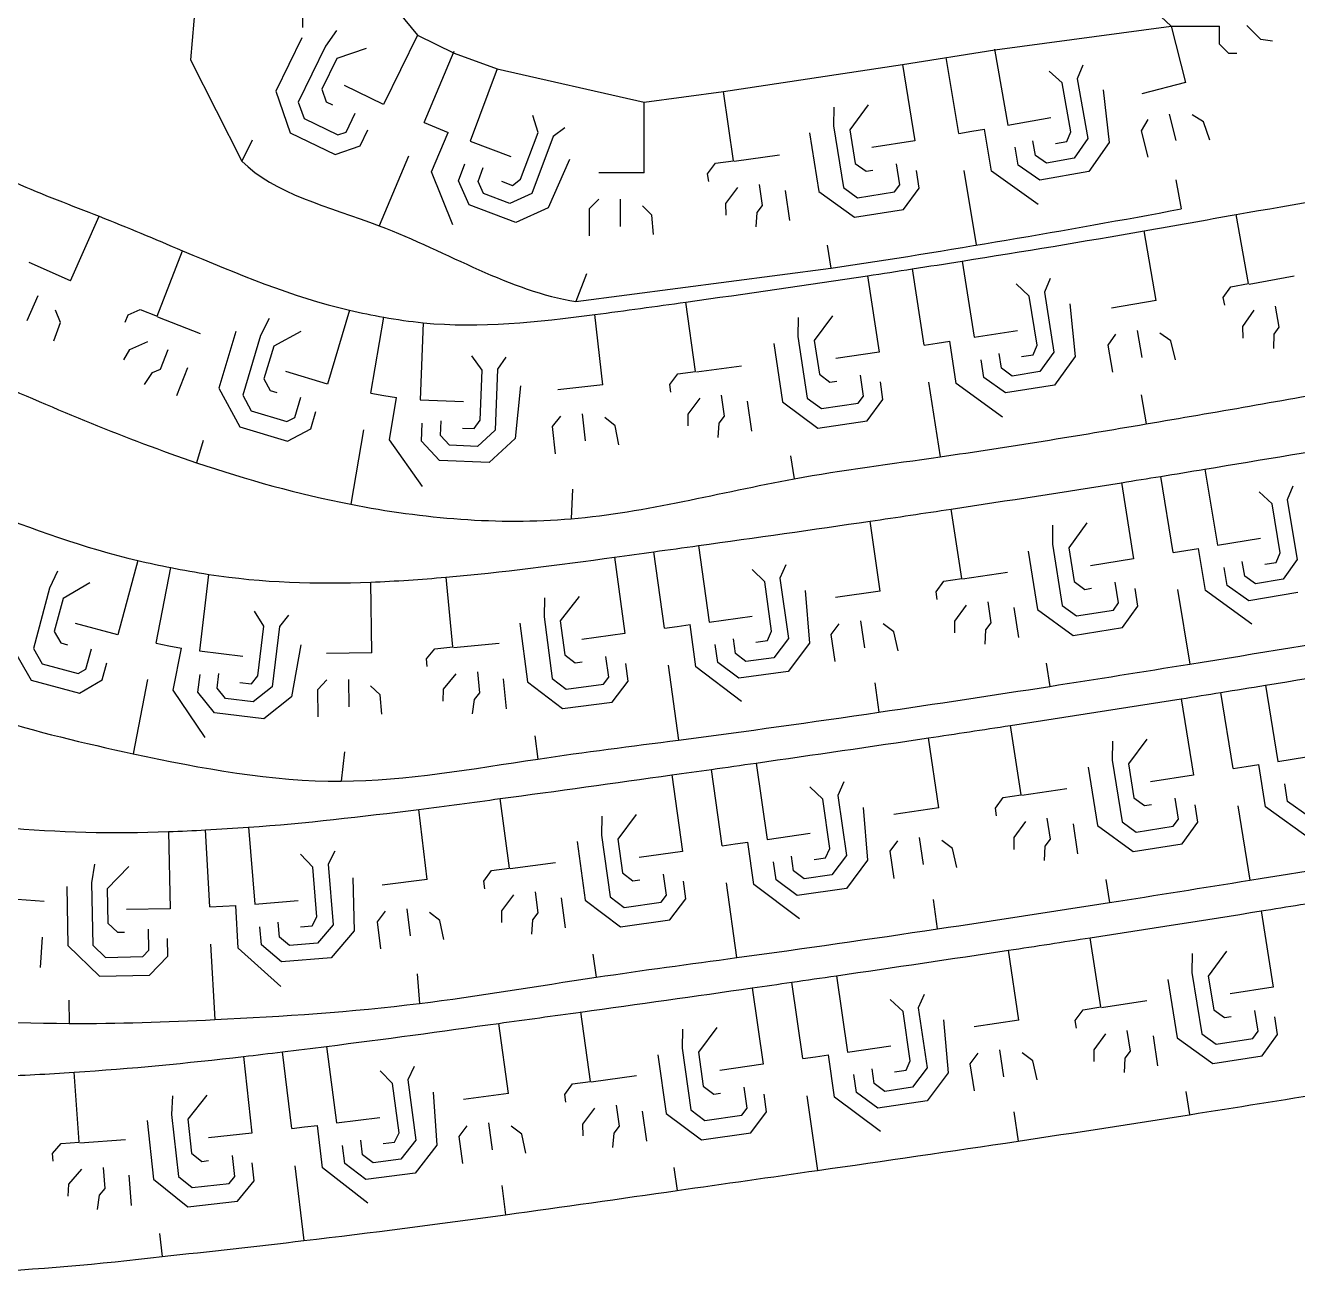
# Model space of a CAD drawing. Header units: millimetres. Extents: x -16 to 156, y 12 to 93.
# Drawn here: x 50.49 to 91.32, y 11.56 to 51.61 of the extents above; entities that cross this region are included whole.
import ezdxf

# ---------------------------------------------------------------- set-up
doc = ezdxf.new("R2010")
doc.units = ezdxf.units.MM
doc.header["$MEASUREMENT"] = 0
doc.layers.add('1 - lines', color=1, linetype='Continuous', true_color=0xff0000)

msp = doc.modelspace()

# ---------------------------------------------------------------- linework, layer by layer
at = {"layer": '1 - lines'}
for p, q in [((59.379, 53.011), (59.379, 51.545)), ((87.265, 51.591), (87.726, 49.775)), ((87.265, 51.591), (88.82, 51.591)), ((88.819, 51.011), (88.82, 51.591)), ((90.142, 51.16), (89.692, 51.61)), ((59.36, 51.21), (58.529, 49.501)), ((60.476, 51.446), (60.123, 50.95)), ((63.071, 51.295), (61.987, 49.067)), ((90.52, 51.11), (90.142, 51.16)), ((60.123, 50.95), (59.248, 49.151)), ((61.421, 50.874), (60.485, 50.551)), ((63.289, 48.496), (64.254, 50.779)), ((81.594, 50.852), (82.026, 48.412)), ((89.119, 50.711), (88.819, 51.011)), ((89.369, 50.711), (89.119, 50.711)), ((60.485, 50.551), (60.004, 49.562)), ((78.645, 50.355), (79.035, 47.908)), ((80.451, 48.143), (80.039, 50.586)), ((84.427, 50.338), (84.25, 49.901)), ((65.633, 50.213), (64.759, 47.895)), ((83.767, 49.764), (83.344, 50.146)), ((84.25, 49.901), (84.59, 47.981)), ((58.529, 49.501), (58.991, 48.165)), ((60.004, 49.562), (60.143, 49.161)), ((61.987, 49.067), (60.73, 49.678)), ((73.215, 47.264), (72.899, 49.492)), ((84.046, 48.189), (83.767, 49.764)), ((85.076, 49.539), (85.274, 47.848)), ((87.726, 49.775), (86.317, 49.417)), ((59.248, 49.151), (59.433, 48.617)), ((60.143, 49.161), (60.342, 49.064)), ((70.349, 46.879), (70.349, 49.149)), ((77.535, 49.064), (76.953, 48.263)), ((59.433, 48.617), (60.512, 48.092)), ((60.779, 48.184), (61.076, 48.794)), ((66.946, 48.168), (66.777, 48.713)), ((76.432, 48.99), (76.428, 48.382)), ((82.026, 48.412), (83.404, 48.656)), ((86.309, 48.227), (86.526, 48.591)), ((87.421, 47.913), (87.205, 48.764)), ((88.299, 48.519), (87.934, 48.736)), ((60.512, 48.092), (60.779, 48.184)), ((61.231, 47.742), (61.482, 48.256)), ((63.289, 48.496), (63.673, 48.334)), ((63.673, 48.334), (64.055, 48.173)), ((67.807, 48.325), (67.431, 48.039)), ((76.428, 48.382), (76.742, 46.407)), ((76.953, 48.263), (77.126, 47.176)), ((80.451, 48.143), (80.862, 48.212)), ((80.862, 48.212), (81.27, 48.281)), ((81.499, 46.928), (81.27, 48.281)), ((83.919, 47.884), (84.046, 48.189)), ((86.525, 47.376), (86.309, 48.227)), ((88.5, 47.929), (88.299, 48.519)), ((57.763, 47.928), (57.435, 47.253)), ((58.991, 48.165), (60.429, 47.465)), ((63.52, 46.909), (64.055, 48.173)), ((64.759, 47.895), (66.069, 47.401)), ((66.381, 46.671), (66.946, 48.168)), ((67.431, 48.039), (66.743, 46.214)), ((75.654, 48.157), (75.952, 46.281)), ((79.035, 47.908), (77.654, 47.688)), ((82.911, 47.429), (82.828, 47.9)), ((83.553, 47.819), (83.919, 47.884)), ((84.59, 47.981), (84.145, 47.343)), ((85.274, 47.848), (84.626, 46.921)), ((60.429, 47.465), (61.231, 47.742)), ((62.783, 47.411), (61.838, 45.177)), ((73.237, 47.247), (74.688, 47.453)), ((82.355, 47.128), (82.254, 47.697)), ((83.259, 47.186), (82.911, 47.429)), ((64.386, 46.622), (64.59, 47.163)), ((65.018, 46.598), (65.186, 47.045)), ((67.957, 47.306), (67.263, 45.751)), ((72.385, 46.844), (72.64, 47.183)), ((72.64, 47.183), (73.215, 47.264)), ((77.126, 47.176), (77.47, 46.927)), ((77.47, 46.927), (77.689, 46.962)), ((78.551, 46.492), (78.445, 47.162)), ((83.05, 46.642), (82.355, 47.128)), ((84.145, 47.343), (83.259, 47.186)), ((64.212, 45.205), (63.52, 46.909)), ((64.735, 45.849), (64.386, 46.622)), ((65.193, 46.211), (65.018, 46.598)), ((65.769, 46.605), (66.117, 46.474)), ((66.117, 46.474), (66.381, 46.671)), ((70.349, 46.879), (68.895, 46.88)), ((72.42, 46.596), (72.385, 46.844)), ((79.175, 46.389), (79.086, 46.954)), ((80.607, 46.955), (81.01, 44.564)), ((82.997, 45.863), (81.499, 46.928)), ((84.626, 46.921), (83.05, 46.642)), ((87.415, 46.653), (87.581, 45.717)), ((66.035, 45.894), (65.193, 46.211)), ((66.743, 46.214), (66.035, 45.894)), ((72.974, 45.895), (73.357, 46.404)), ((74.145, 45.831), (74.05, 46.502)), ((75.021, 45.349), (74.885, 46.311)), ((75.952, 46.281), (77.097, 45.45)), ((76.742, 46.407), (77.2, 46.074)), ((77.2, 46.074), (78.385, 46.263)), ((78.385, 46.263), (78.551, 46.492)), ((78.677, 45.702), (79.175, 46.389)), ((66.232, 45.285), (64.735, 45.849)), ((67.263, 45.751), (66.232, 45.285)), ((68.594, 45.728), (68.894, 46.028)), ((69.594, 45.15), (69.594, 46.028)), ((70.594, 45.521), (70.294, 45.821)), ((72.978, 45.514), (72.974, 45.895)), ((73.975, 45.604), (74.145, 45.831)), ((51.936, 43.407), (52.856, 45.482)), ((68.594, 44.85), (68.594, 45.728)), ((70.644, 44.899), (70.594, 45.521)), ((73.939, 45.145), (73.975, 45.604)), ((77.097, 45.45), (78.677, 45.702)), ((89.748, 43.322), (89.346, 45.536)), ((86.779, 42.776), (86.395, 45.013)), ((76.227, 44.553), (76.345, 43.812)), ((54.715, 42.279), (55.531, 44.376)), ((51.936, 43.407), (50.607, 43.997)), ((68.159, 42.741), (76.345, 43.812)), ((79.336, 41.343), (78.956, 43.792)), ((80.552, 44.042), (80.945, 41.595)), ((68.494, 43.63), (68.159, 42.741)), ((77.519, 43.571), (77.887, 41.12)), ((82.707, 42.92), (82.29, 43.309)), ((83.376, 43.483), (83.193, 43.049)), ((89.178, 43.218), (89.748, 43.322)), ((89.772, 43.306), (91.213, 43.568)), ((50.545, 42.132), (50.901, 42.934)), ((82.961, 41.34), (82.707, 42.92)), ((83.193, 43.049), (83.503, 41.123)), ((88.936, 42.87), (89.178, 43.218)), ((53.786, 42.319), (54.175, 42.489)), ((54.175, 42.489), (54.715, 42.279)), ((72.001, 40.498), (71.688, 42.726)), ((84.013, 42.674), (84.184, 40.98)), ((86.779, 42.776), (85.346, 42.53)), ((88.981, 42.624), (88.936, 42.87)), ((89.562, 41.945), (89.924, 42.468)), ((90.734, 41.926), (90.613, 42.593)), ((51.403, 41.478), (51.61, 42.066)), ((51.61, 42.066), (51.457, 42.462)), ((53.695, 42.086), (53.786, 42.319)), ((54.726, 42.253), (56.092, 41.722)), ((58.307, 42.195), (58.039, 41.649)), ((60.893, 42.464), (60.182, 40.09)), ((61.58, 39.797), (61.994, 42.24)), ((63.253, 42.062), (63.156, 39.586)), ((69.021, 40.072), (68.766, 42.327)), ((75.294, 42.226), (75.284, 41.618)), ((76.397, 42.29), (75.808, 41.494)), ((57.244, 41.783), (56.698, 39.963)), ((58.039, 41.649), (57.465, 39.733)), ((59.332, 41.784), (58.46, 41.314)), ((80.945, 41.595), (82.328, 41.818)), ((85.245, 41.344), (85.49, 41.691)), ((86.328, 40.944), (86.18, 41.809)), ((87.251, 41.48), (86.904, 41.724)), ((89.58, 41.564), (89.562, 41.945)), ((90.555, 41.233), (90.573, 41.693)), ((90.573, 41.693), (90.734, 41.926)), ((53.835, 41.203), (54.417, 41.459)), ((58.46, 41.314), (58.145, 40.26)), ((74.508, 41.401), (74.79, 39.522)), ((75.284, 41.618), (75.581, 39.64)), ((75.808, 41.494), (75.971, 40.407)), ((79.336, 41.343), (79.748, 41.407)), ((79.748, 41.407), (80.158, 41.471)), ((80.368, 40.115), (80.158, 41.471)), ((82.83, 41.037), (82.961, 41.34)), ((85.393, 40.479), (85.245, 41.344)), ((87.405, 40.875), (87.251, 41.48)), ((53.651, 40.869), (53.835, 41.203)), ((54.824, 40.573), (55.07, 41.205)), ((65.145, 40.536), (64.813, 41)), ((65.912, 40.956), (65.646, 40.567)), ((77.887, 41.12), (76.504, 40.913)), ((81.254, 40.306), (81.162, 40.877)), ((81.815, 40.599), (81.739, 41.071)), ((82.463, 40.978), (82.83, 41.037)), ((83.503, 41.123), (83.047, 40.493)), ((84.184, 40.98), (83.521, 40.063)), ((54.309, 40.077), (54.565, 40.46)), ((54.565, 40.46), (54.824, 40.573)), ((55.352, 39.724), (55.704, 40.63)), ((60.182, 40.09), (58.842, 40.492)), ((65.081, 38.938), (65.145, 40.536)), ((65.646, 40.567), (65.569, 38.618)), ((71.426, 40.418), (72.001, 40.498)), ((72.023, 40.481), (73.475, 40.684)), ((82.158, 40.35), (81.815, 40.599)), ((83.047, 40.493), (82.158, 40.35)), ((58.145, 40.26), (58.346, 39.887)), ((66.376, 40.037), (66.209, 38.343)), ((69.021, 40.072), (67.576, 39.909)), ((71.171, 40.079), (71.426, 40.418)), ((71.206, 39.831), (71.171, 40.079)), ((75.971, 40.407), (76.313, 40.154)), ((76.313, 40.154), (76.532, 40.187)), ((77.391, 39.709), (77.29, 40.38)), ((78.014, 39.6), (77.929, 40.166)), ((79.477, 40.154), (79.849, 37.757)), ((81.852, 39.03), (80.368, 40.115)), ((81.942, 39.809), (81.254, 40.306)), ((83.521, 40.063), (81.942, 39.809)), ((56.698, 39.963), (57.369, 38.718)), ((57.465, 39.733), (57.733, 39.235)), ((58.346, 39.887), (58.559, 39.823)), ((59.132, 39.025), (59.326, 39.674)), ((61.58, 39.797), (61.991, 39.727)), ((61.991, 39.727), (62.399, 39.658)), ((62.17, 38.305), (62.399, 39.658)), ((71.758, 39.129), (72.142, 39.637)), ((72.929, 39.063), (72.835, 39.734)), ((75.581, 39.64), (76.036, 39.304)), ((77.222, 39.482), (77.391, 39.709)), ((86.306, 39.751), (86.457, 38.813)), ((57.733, 39.235), (58.883, 38.891)), ((59.649, 38.661), (59.813, 39.209)), ((63.156, 39.586), (64.554, 39.531)), ((73.805, 38.58), (73.67, 39.542)), ((74.79, 39.522), (75.927, 38.681)), ((76.036, 39.304), (77.222, 39.482)), ((77.509, 38.918), (78.014, 39.6)), ((58.883, 38.891), (59.132, 39.025)), ((63.203, 38.261), (63.226, 38.839)), ((63.811, 38.437), (63.83, 38.915)), ((64.893, 38.667), (65.081, 38.938)), ((67.407, 38.731), (67.672, 39.062)), ((68.466, 38.269), (68.367, 39.141)), ((69.418, 38.751), (69.086, 39.015)), ((71.761, 38.748), (71.758, 39.129)), ((72.722, 38.378), (72.759, 38.837)), ((72.759, 38.837), (72.929, 39.063)), ((75.927, 38.681), (77.509, 38.918)), ((57.369, 38.718), (58.902, 38.259)), ((58.902, 38.259), (59.649, 38.661)), ((61.337, 38.624), (60.932, 36.233)), ((64.099, 38.126), (63.811, 38.437)), ((64.521, 38.682), (64.893, 38.667)), ((65.569, 38.618), (64.998, 38.09)), ((67.506, 37.858), (67.407, 38.731)), ((69.537, 38.138), (69.418, 38.751)), ((56.196, 38.286), (55.981, 37.568)), ((63.235, 36.807), (62.17, 38.305)), ((63.779, 37.638), (63.203, 38.261)), ((64.998, 38.09), (64.099, 38.126)), ((66.209, 38.343), (65.378, 37.575)), ((65.378, 37.575), (63.779, 37.638)), ((75.049, 37.791), (75.16, 37.049)), ((88.345, 37.361), (88.749, 34.916)), ((85.67, 36.927), (86.058, 34.48)), ((87.324, 34.684), (86.928, 37.13)), ((91.172, 36.815), (90.991, 36.379)), ((68.046, 36.719), (68.009, 35.77)), ((90.505, 36.248), (90.087, 36.635)), ((90.991, 36.379), (91.309, 34.456)), ((80.544, 33.854), (80.206, 36.079)), ((90.767, 34.67), (90.505, 36.248)), ((77.925, 33.445), (77.598, 35.69)), ((83.456, 35.563), (83.452, 34.955)), ((84.558, 35.637), (83.977, 34.836)), ((88.749, 34.916), (90.131, 35.144)), ((70.998, 32.254), (70.659, 34.708)), ((72.088, 34.906), (72.43, 32.452)), ((82.677, 34.731), (82.975, 32.854)), ((83.452, 34.955), (83.765, 32.98)), ((83.977, 34.836), (84.149, 33.75)), ((87.324, 34.684), (87.736, 34.75)), ((87.736, 34.75), (88.144, 34.817)), ((88.364, 33.462), (88.144, 34.817)), ((54.097, 34.427), (53.45, 32.035)), ((69.401, 34.535), (69.729, 32.079)), ((86.058, 34.48), (84.677, 34.261)), ((89.623, 33.923), (89.545, 34.395)), ((90.269, 34.306), (90.636, 34.367)), ((90.636, 34.367), (90.767, 34.67)), ((91.309, 34.456), (90.856, 33.823)), ((51.519, 34.088), (51.266, 33.535)), ((54.682, 31.77), (55.156, 34.202)), ((56.37, 33.983), (56.081, 31.522)), ((64.208, 31.653), (63.988, 33.892)), ((74.219, 33.739), (73.81, 34.137)), ((74.9, 34.289), (74.707, 33.858)), ((80.566, 33.837), (82.015, 34.058)), ((89.064, 33.628), (88.97, 34.198)), ((89.968, 33.676), (89.623, 33.923)), ((51.266, 33.535), (50.743, 31.605)), ((52.555, 33.705), (51.696, 33.212)), ((61.606, 31.466), (61.572, 33.734)), ((74.44, 32.155), (74.219, 33.739)), ((74.707, 33.858), (74.977, 31.927)), ((79.719, 33.425), (79.97, 33.767)), ((79.97, 33.767), (80.544, 33.854)), ((84.149, 33.75), (84.492, 33.5)), ((84.492, 33.5), (84.712, 33.535)), ((85.574, 33.064), (85.468, 33.734)), ((86.198, 32.961), (86.108, 33.526)), ((87.472, 33.495), (87.86, 31.101)), ((89.754, 33.134), (89.064, 33.628)), ((90.856, 33.823), (89.968, 33.676)), ((51.696, 33.212), (51.409, 32.15)), ((67.154, 33.226), (67.135, 32.618)), ((68.258, 33.273), (67.657, 32.486)), ((75.519, 33.466), (75.655, 31.769)), ((77.925, 33.445), (76.486, 33.235)), ((79.756, 33.178), (79.719, 33.425)), ((81.488, 32.43), (81.386, 33.1)), ((89.855, 32.387), (88.364, 33.462)), ((91.332, 33.395), (89.754, 33.134)), ((58.138, 32.315), (57.843, 32.803)), ((58.935, 32.674), (58.64, 32.306)), ((80.317, 32.483), (80.694, 32.995)), ((82.369, 31.957), (82.223, 32.918)), ((82.975, 32.854), (84.119, 32.024)), ((83.765, 32.98), (84.223, 32.647)), ((84.223, 32.647), (85.408, 32.835)), ((85.408, 32.835), (85.574, 33.064)), ((85.699, 32.274), (86.198, 32.961)), ((53.45, 32.035), (52.1, 32.4)), ((57.951, 30.726), (58.138, 32.315)), ((58.64, 32.306), (58.413, 30.37)), ((66.355, 32.413), (66.606, 30.53)), ((67.135, 32.618), (67.399, 30.636)), ((67.657, 32.486), (67.802, 31.396)), ((70.998, 32.254), (71.412, 32.311)), ((71.412, 32.311), (71.822, 32.367)), ((72.01, 31.008), (71.822, 32.367)), ((72.43, 32.452), (73.816, 32.645)), ((76.354, 32.052), (76.608, 32.392)), ((77.427, 31.624), (77.301, 32.493)), ((78.363, 32.136), (78.023, 32.39)), ((80.324, 32.101), (80.317, 32.483)), ((81.32, 32.202), (81.488, 32.43)), ((84.119, 32.024), (85.699, 32.274)), ((51.409, 32.15), (51.62, 31.782)), ((69.729, 32.079), (68.343, 31.894)), ((73.278, 31.437), (73.212, 31.911)), ((73.934, 31.803), (74.302, 31.855)), ((74.302, 31.855), (74.44, 32.155)), ((74.977, 31.927), (74.508, 31.306)), ((76.481, 31.183), (76.354, 32.052)), ((78.502, 31.528), (78.363, 32.136)), ((81.289, 31.742), (81.32, 32.202)), ((49.971, 31.814), (50.675, 30.587)), ((50.743, 31.605), (51.025, 31.114)), ((51.62, 31.782), (51.834, 31.724)), ((52.429, 30.942), (52.606, 31.596)), ((54.682, 31.77), (55.091, 31.69)), ((55.091, 31.69), (55.497, 31.611)), ((55.235, 30.264), (55.497, 31.611)), ((56.081, 31.522), (57.472, 31.358)), ((59.327, 31.722), (59.029, 30.046)), ((61.606, 31.466), (60.152, 31.444)), ((63.362, 31.268), (63.631, 31.596)), ((63.631, 31.596), (64.208, 31.653)), ((64.23, 31.635), (65.689, 31.778)), ((72.711, 31.156), (72.631, 31.729)), ((75.655, 31.769), (74.973, 30.866)), ((51.025, 31.114), (52.183, 30.801)), ((52.956, 30.592), (53.105, 31.144)), ((63.387, 31.019), (63.362, 31.268)), ((67.802, 31.396), (68.139, 31.138)), ((68.139, 31.138), (68.359, 31.168)), ((69.21, 30.676), (69.12, 31.348)), ((69.831, 30.557), (69.755, 31.124)), ((71.119, 31.062), (71.451, 28.66)), ((73.388, 30.645), (72.711, 31.156)), ((73.616, 31.182), (73.278, 31.437)), ((74.508, 31.306), (73.616, 31.182)), ((83.249, 31.126), (83.367, 30.385)), ((52.183, 30.801), (52.429, 30.942)), ((56.026, 30.197), (56.094, 30.771)), ((56.645, 30.326), (56.701, 30.8)), ((57.742, 30.471), (57.951, 30.726)), ((63.91, 30.295), (64.314, 30.787)), ((65.077, 30.181), (65.01, 30.855)), ((65.932, 29.662), (65.837, 30.629)), ((67.399, 30.636), (67.849, 30.292)), ((69.038, 30.451), (69.21, 30.676)), ((73.475, 29.899), (72.01, 31.008)), ((74.973, 30.866), (73.388, 30.645)), ((50.675, 30.587), (52.22, 30.169)), ((52.22, 30.169), (52.956, 30.592)), ((54.41, 30.603), (53.946, 28.223)), ((56.262, 28.739), (55.235, 30.264)), ((56.908, 29.993), (56.645, 30.326)), ((57.372, 30.514), (57.742, 30.471)), ((58.413, 30.37), (57.802, 29.888)), ((59.869, 30.288), (60.164, 30.592)), ((59.882, 29.41), (59.869, 30.288)), ((60.877, 29.725), (60.864, 30.602)), ((61.872, 30.111), (61.567, 30.407)), ((63.897, 29.914), (63.91, 30.295)), ((66.606, 30.53), (67.73, 29.671)), ((67.849, 30.292), (69.038, 30.451)), ((69.316, 29.883), (69.831, 30.557)), ((77.751, 30.496), (77.882, 29.555)), ((90.289, 30.421), (90.69, 27.976)), ((56.552, 29.531), (56.026, 30.197)), ((57.802, 29.888), (56.908, 29.993)), ((59.029, 30.046), (58.141, 29.344)), ((61.931, 29.49), (61.872, 30.111)), ((64.842, 29.504), (64.898, 29.962)), ((64.898, 29.962), (65.077, 30.181)), ((67.73, 29.671), (69.316, 29.883)), ((87.59, 29.985), (87.979, 27.538)), ((89.255, 27.743), (88.86, 30.189)), ((58.141, 29.344), (56.552, 29.531)), ((82.444, 26.904), (82.102, 29.128)), ((66.838, 28.795), (66.937, 28.052)), ((79.806, 26.485), (79.472, 28.73)), ((85.377, 28.621), (85.372, 28.013)), ((86.479, 28.695), (85.897, 27.894)), ((60.735, 28.284), (60.624, 27.341)), ((90.69, 27.976), (92.072, 28.202)), ((73.942, 27.923), (74.294, 25.47)), ((84.598, 27.789), (84.896, 25.912)), ((85.372, 28.013), (85.686, 26.038)), ((85.897, 27.894), (86.07, 26.808)), ((89.255, 27.743), (89.666, 27.81)), ((89.666, 27.81), (90.075, 27.876)), ((90.294, 26.521), (90.075, 27.876)), ((71.233, 27.54), (71.574, 25.085)), ((72.854, 25.265), (72.507, 27.719)), ((87.979, 27.538), (86.598, 27.319)), ((76.078, 26.765), (75.667, 27.16)), ((76.756, 27.317), (76.566, 26.885)), ((82.467, 26.888), (83.915, 27.11)), ((91.003, 26.687), (90.909, 27.258)), ((66.028, 24.55), (65.724, 26.78)), ((76.305, 25.181), (76.078, 26.765)), ((76.566, 26.885), (76.843, 24.955)), ((81.62, 26.474), (81.871, 26.816)), ((81.871, 26.816), (82.444, 26.904)), ((86.07, 26.808), (86.413, 26.558)), ((86.413, 26.558), (86.632, 26.593)), ((87.495, 26.123), (87.388, 26.792)), ((88.119, 26.019), (88.029, 26.584)), ((89.402, 26.554), (89.788, 24.16)), ((91.692, 26.192), (91.003, 26.687)), ((63.387, 24.182), (63.113, 26.435)), ((68.993, 26.219), (68.977, 25.611)), ((70.097, 26.271), (69.5, 25.481)), ((77.379, 26.497), (77.522, 24.8)), ((79.806, 26.485), (78.367, 26.272)), ((81.658, 26.227), (81.62, 26.474)), ((83.391, 25.482), (83.288, 26.152)), ((91.784, 25.445), (90.294, 26.521)), ((56.409, 23.303), (56.273, 25.778)), ((57.645, 25.863), (57.852, 23.393)), ((82.22, 25.532), (82.596, 26.045)), ((84.273, 25.01), (84.125, 25.971)), ((84.896, 25.912), (86.04, 25.082)), ((85.686, 26.038), (86.143, 25.705)), ((86.143, 25.705), (87.329, 25.894)), ((87.329, 25.894), (87.495, 26.123)), ((87.62, 25.332), (88.119, 26.019)), ((55.083, 25.721), (55.129, 23.244)), ((68.198, 25.401), (68.46, 23.519)), ((68.977, 25.611), (69.252, 23.63)), ((69.5, 25.481), (69.651, 24.392)), ((72.854, 25.265), (73.267, 25.324)), ((73.267, 25.324), (73.677, 25.382)), ((73.869, 24.023), (73.677, 25.382)), ((74.294, 25.47), (75.68, 25.669)), ((78.24, 25.088), (78.492, 25.429)), ((79.314, 24.663), (79.185, 25.532)), ((80.248, 25.178), (79.907, 25.431)), ((82.228, 25.151), (82.22, 25.532)), ((83.224, 25.254), (83.391, 25.482)), ((86.04, 25.082), (87.62, 25.332)), ((59.71, 24.581), (59.323, 25)), ((60.419, 25.092), (60.204, 24.673)), ((71.574, 25.085), (70.189, 24.893)), ((75.146, 24.459), (75.078, 24.932)), ((76.169, 24.88), (76.305, 25.181)), ((76.843, 24.955), (76.377, 24.332)), ((78.369, 24.22), (78.24, 25.088)), ((80.389, 24.57), (80.248, 25.178)), ((83.193, 24.794), (83.224, 25.254)), ((52.702, 24.677), (52.613, 24.075)), ((53.804, 24.597), (53.117, 23.884)), ((59.844, 22.987), (59.71, 24.581)), ((60.204, 24.673), (60.367, 22.73)), ((65.453, 24.472), (66.028, 24.55)), ((66.05, 24.533), (67.502, 24.731)), ((74.581, 24.175), (74.499, 24.748)), ((75.801, 24.827), (76.169, 24.88)), ((77.522, 24.8), (76.844, 23.894)), ((60.993, 24.237), (61.036, 22.535)), ((63.387, 24.182), (61.943, 24.006)), ((65.197, 24.134), (65.453, 24.472)), ((65.23, 23.886), (65.197, 24.134)), ((69.651, 24.392), (69.99, 24.136)), ((69.99, 24.136), (70.21, 24.167)), ((71.063, 23.679), (70.969, 24.351)), ((71.685, 23.564), (71.606, 24.131)), ((75.26, 23.667), (74.581, 24.175)), ((75.486, 24.204), (75.146, 24.459)), ((76.377, 24.332), (75.486, 24.204)), ((85.17, 24.184), (85.288, 23.443)), ((51.815, 23.96), (51.851, 22.06)), ((52.613, 24.075), (52.651, 22.075)), ((53.117, 23.884), (53.137, 22.785)), ((65.781, 23.182), (66.166, 23.689)), ((66.951, 23.112), (66.859, 23.784)), ((72.978, 24.074), (73.317, 21.673)), ((75.338, 22.918), (73.869, 24.023)), ((76.844, 23.894), (75.26, 23.667)), ((49.631, 23.595), (51.092, 23.487)), ((56.409, 23.303), (56.826, 23.326)), ((56.826, 23.326), (57.239, 23.349)), ((57.314, 21.979), (57.239, 23.349)), ((57.852, 23.393), (59.248, 23.511)), ((67.825, 22.626), (67.693, 23.589)), ((68.46, 23.519), (69.588, 22.667)), ((69.252, 23.63), (69.704, 23.289)), ((69.704, 23.289), (70.892, 23.454)), ((70.892, 23.454), (71.063, 23.679)), ((71.173, 22.887), (71.685, 23.564)), ((79.623, 23.536), (79.758, 22.596)), ((55.129, 23.244), (53.731, 23.218)), ((59.689, 22.695), (59.844, 22.987)), ((61.785, 22.827), (62.046, 23.161)), ((62.847, 22.374), (62.741, 23.245)), ((63.795, 22.864), (63.461, 23.125)), ((65.782, 22.801), (65.781, 23.182)), ((66.742, 22.427), (66.78, 22.887)), ((66.78, 22.887), (66.951, 23.112)), ((69.588, 22.667), (71.173, 22.887)), ((90.149, 23.173), (90.538, 20.726)), ((53.137, 22.785), (53.443, 22.49)), ((53.443, 22.49), (53.665, 22.494)), ((54.454, 21.909), (54.441, 22.587)), ((58.063, 22.084), (58.014, 22.66)), ((58.644, 22.334), (58.604, 22.81)), ((59.319, 22.664), (59.689, 22.695)), ((60.367, 22.73), (59.865, 22.136)), ((61.036, 22.535), (60.305, 21.671)), ((61.891, 21.955), (61.785, 22.827)), ((63.92, 22.252), (63.795, 22.864)), ((50.969, 21.36), (51.041, 22.33)), ((51.851, 22.06), (52.869, 21.079)), ((52.651, 22.075), (53.058, 21.683)), ((55.058, 21.72), (55.047, 22.292)), ((56.431, 22.106), (56.564, 19.684)), ((58.711, 21.537), (58.063, 22.084)), ((58.968, 22.06), (58.644, 22.334)), ((59.865, 22.136), (58.968, 22.06)), ((85.01, 20.09), (84.666, 22.313)), ((53.058, 21.683), (54.258, 21.705)), ((54.258, 21.705), (54.454, 21.909)), ((54.469, 21.109), (55.058, 21.72)), ((58.684, 20.752), (57.314, 21.979)), ((60.305, 21.671), (58.711, 21.537)), ((68.701, 21.786), (68.804, 21.043)), ((82.379, 19.668), (82.041, 21.912)), ((87.936, 21.809), (87.931, 21.2)), ((89.038, 21.882), (88.456, 21.081)), ((52.869, 21.079), (54.469, 21.109)), ((63.059, 21.15), (63.138, 20.203)), ((75.44, 18.432), (75.086, 20.884)), ((76.517, 21.092), (76.876, 18.64)), ((87.157, 20.976), (87.455, 19.1)), ((87.931, 21.2), (88.245, 19.225)), ((88.456, 21.081), (88.629, 19.995)), ((73.815, 20.701), (74.165, 18.248)), ((79.334, 20.494), (79.144, 20.062)), ((90.538, 20.726), (89.157, 20.506)), ((51.883, 20.311), (51.897, 19.561)), ((78.657, 19.94), (78.245, 20.334)), ((79.144, 20.062), (79.427, 18.132)), ((84.437, 20.001), (85.01, 20.09)), ((85.033, 20.073), (86.481, 20.297)), ((68.627, 17.699), (68.318, 19.928)), ((78.889, 18.357), (78.657, 19.94)), ((79.959, 19.676), (80.106, 17.979)), ((82.379, 19.668), (80.941, 19.451)), ((84.186, 19.659), (84.437, 20.001)), ((84.225, 19.412), (84.186, 19.659)), ((88.629, 19.995), (88.972, 19.746)), ((88.972, 19.746), (89.191, 19.781)), ((90.054, 19.31), (89.948, 19.98)), ((90.678, 19.207), (90.588, 19.772)), ((65.989, 17.315), (65.681, 19.563)), ((71.58, 19.373), (71.566, 18.764)), ((72.683, 19.429), (72.089, 18.637)), ((84.787, 18.717), (85.163, 19.231)), ((85.959, 18.668), (85.855, 19.338)), ((88.245, 19.225), (88.703, 18.893)), ((89.888, 19.081), (90.054, 19.31)), ((90.18, 18.52), (90.678, 19.207)), ((60.155, 18.823), (60.474, 16.365)), ((76.876, 18.64), (78.262, 18.843)), ((86.841, 18.197), (86.692, 19.158)), ((87.455, 19.1), (88.599, 18.269)), ((88.703, 18.893), (89.888, 19.081)), ((57.488, 18.498), (57.759, 16.035)), ((59.036, 16.187), (58.736, 18.647)), ((70.788, 18.553), (71.056, 16.672)), ((71.566, 18.764), (71.848, 16.785)), ((72.089, 18.637), (72.244, 17.548)), ((75.44, 18.432), (75.853, 18.492)), ((75.853, 18.492), (76.263, 18.551)), ((76.459, 17.193), (76.263, 18.551)), ((80.816, 18.267), (81.068, 18.609)), ((81.891, 17.845), (81.76, 18.713)), ((82.824, 18.361), (82.483, 18.613)), ((84.796, 18.336), (84.787, 18.717)), ((85.762, 17.98), (85.792, 18.44)), ((85.792, 18.44), (85.959, 18.668)), ((88.599, 18.269), (90.18, 18.52)), ((52.217, 15.748), (52.05, 17.992)), ((62.275, 17.636), (61.87, 18.037)), ((62.961, 18.179), (62.765, 17.75)), ((74.165, 18.248), (72.78, 18.051)), ((77.732, 17.631), (77.662, 18.104)), ((78.385, 18.002), (78.753, 18.056)), ((78.753, 18.056), (78.889, 18.357)), ((79.427, 18.132), (78.962, 17.509)), ((80.106, 17.979), (79.431, 17.072)), ((80.946, 17.399), (80.816, 18.267)), ((82.966, 17.754), (82.824, 18.361)), ((62.481, 16.049), (62.275, 17.636)), ((62.765, 17.75), (63.016, 15.816)), ((67.797, 17.281), (68.053, 17.62)), ((68.053, 17.62), (68.627, 17.699)), ((68.65, 17.682), (70.101, 17.884)), ((77.167, 17.347), (77.083, 17.918)), ((78.072, 17.378), (77.732, 17.631)), ((55.212, 17.241), (55.178, 16.634)), ((56.316, 17.262), (55.697, 16.49)), ((63.573, 17.35), (63.692, 15.652)), ((65.989, 17.315), (64.548, 17.117)), ((67.831, 17.034), (67.797, 17.281)), ((72.244, 17.548), (72.583, 17.293)), ((72.583, 17.293), (72.803, 17.325)), ((73.658, 16.841), (73.562, 17.512)), ((74.28, 16.727), (74.2, 17.294)), ((75.568, 17.241), (75.915, 14.841)), ((77.932, 16.092), (76.459, 17.193)), ((77.848, 16.84), (77.167, 17.347)), ((78.962, 17.509), (78.072, 17.378)), ((87.73, 17.371), (87.847, 16.631)), ((68.383, 16.331), (68.767, 16.838)), ((69.554, 16.263), (69.46, 16.935)), ((70.429, 15.779), (70.295, 16.742)), ((71.848, 16.785), (72.3, 16.445)), ((73.488, 16.614), (73.658, 16.841)), ((79.431, 17.072), (77.848, 16.84)), ((54.394, 16.447), (54.601, 14.558)), ((55.178, 16.634), (55.397, 14.646)), ((55.697, 16.49), (55.817, 15.396)), ((60.474, 16.365), (61.862, 16.545)), ((65.477, 15.498), (65.358, 16.368)), ((71.056, 16.672), (72.187, 15.823)), ((72.3, 16.445), (73.488, 16.614)), ((73.771, 16.049), (74.28, 16.727)), ((82.211, 16.721), (82.349, 15.781)), ((57.759, 16.035), (56.369, 15.882)), ((59.036, 16.187), (59.45, 16.237)), ((59.45, 16.237), (59.861, 16.287)), ((60.026, 14.925), (59.861, 16.287)), ((62.34, 15.75), (62.481, 16.049)), ((64.408, 15.935), (64.664, 16.273)), ((64.527, 15.065), (64.408, 15.935)), ((66.417, 16.003), (66.079, 16.259)), ((66.551, 15.393), (66.417, 16.003)), ((68.386, 15.949), (68.383, 16.331)), ((69.346, 15.578), (69.383, 16.037)), ((69.383, 16.037), (69.554, 16.263)), ((72.187, 15.823), (73.771, 16.049)), ((51.361, 15.384), (51.638, 15.705)), ((51.638, 15.705), (52.217, 15.748)), ((52.238, 15.729), (53.699, 15.838)), ((60.743, 15.067), (60.669, 15.64)), ((61.312, 15.343), (61.251, 15.817)), ((61.972, 15.702), (62.34, 15.75)), ((63.016, 15.816), (62.541, 15.2)), ((63.692, 15.652), (63.002, 14.755)), ((51.38, 15.134), (51.361, 15.384)), ((55.817, 15.396), (56.148, 15.131)), ((56.148, 15.131), (56.369, 15.155)), ((57.208, 14.644), (57.134, 15.318)), ((61.649, 15.084), (61.312, 15.343)), ((62.541, 15.2), (61.649, 15.084)), ((51.885, 14.398), (52.301, 14.88)), ((53.049, 14.255), (52.999, 14.931)), ((57.826, 14.511), (57.763, 15.079)), ((59.137, 14.993), (59.43, 12.586)), ((61.474, 13.792), (60.026, 14.925)), ((61.415, 14.549), (60.743, 15.067)), ((63.002, 14.755), (61.415, 14.549)), ((71.303, 14.939), (71.409, 14.197)), ((51.863, 14.017), (51.885, 14.398)), ((53.891, 13.716), (53.819, 14.685)), ((54.601, 14.558), (55.705, 13.674)), ((55.397, 14.646), (55.838, 14.292)), ((55.838, 14.292), (57.031, 14.423)), ((57.031, 14.423), (57.208, 14.644)), ((57.295, 13.849), (57.826, 14.511)), ((65.776, 14.359), (65.899, 13.417)), ((52.798, 13.585), (52.864, 14.041)), ((52.864, 14.041), (53.049, 14.255)), ((55.705, 13.674), (57.295, 13.849)), ((54.793, 12.819), (54.875, 12.073))]:
    msp.add_line(p, q, dxfattribs=at)
msp.add_lwpolyline([(60.112, 58.846), (57.708, 56.784), (55.996, 52.996), (55.784, 50.501), (57.435, 47.253)], dxfattribs=at)
msp.add_lwpolyline([(87.265, 51.591), (85.761, 53.002), (84.522, 53.241), (82.973, 53.53), (77.209, 54.496), (74.325, 54.927), (68.895, 55.471), (68.195, 55.307), (66.943, 54.902), (61.649, 53.031), (63.071, 51.295), (64.254, 50.719), (65.633, 50.213), (70.349, 49.149), (72.899, 49.492), (78.645, 50.355), (81.599, 50.825)], close=True, dxfattribs=at)
msp.add_arc((26.871, 369.584, 0), 329.508, 278.63544, 280.61712, dxfattribs=at)
for points, knots in [([(155.766, 54.144), (155.659, 55.699), (155.227, 59.443), (154.642, 65.894), (151.17, 71.863), (145.717, 75.635), (140.358, 78.62), (134.439, 79.415), (128.801, 80.747), (123.355, 81.883), (117.88, 82.828), (112.424, 83.843), (106.973, 84.828), (101.513, 85.763), (96.049, 86.672), (90.584, 87.576), (85.108, 88.419), (79.63, 89.239), (74.154, 90.053), (68.669, 90.806), (63.179, 91.554), (57.584, 92.328), (51.919, 92.883), (46.201, 92.884), (40.295, 92.854), (34.546, 91.475), (28.973, 89.687), (23.674, 87.781), (18.474, 85.689), (13.32, 83.523), (8.156, 81.323), (3.096, 78.883), (-1.873, 76.24), (-7.441, 73.503), (-12.548, 69.271), (-15.17, 63.123), (-16.067, 57.042), (-16.099, 51.041), (-15.468, 45.288), (-15.507, 38.41), (-10.302, 33.412), (-4.797, 29.894), (0.224, 27.117), (5.312, 24.686), (10.431, 22.358), (15.54, 20.076), (20.745, 18.029), (25.98, 16.067), (31.357, 13.938), (37.031, 12.526), (42.85, 11.894), (48.644, 11.381), (54.387, 12.021), (60.072, 12.644), (65.585, 13.36), (71.074, 14.15), (76.559, 14.931), (82.041, 15.724), (87.515, 16.574), (92.985, 17.449), (98.454, 18.329), (103.913, 19.27), (109.368, 20.234), (114.821, 21.201), (120.262, 22.231), (125.716, 23.26), (131.242, 24.407), (136.858, 25.546), (142.303, 27.444), (148.657, 29.661), (152.824, 35.368), (154.706, 41.696), (155.471, 45.506), (155.713, 47.74)], [0, 0, 0, 0, 4.676712, 11.320418, 19.312197, 24.283873, 31.124887, 37.447627, 42.007535, 48.529639, 54.124639, 58.676431, 65.178336, 70.741614, 75.294007, 81.796427, 87.360857, 91.91307, 98.415189, 103.969384, 108.522498, 115.034181, 120.91912, 125.574483, 132.19309, 138.558016, 143.200836, 149.765132, 155.441035, 160.014251, 166.538889, 172.276111, 176.86506, 183.406924, 190.956706, 196.057443, 203.076792, 209.303885, 213.964391, 220.575894, 229.048233, 233.824453, 240.411355, 246.176347, 250.754216, 257.280397, 262.959879, 267.527323, 274.054147, 280.29815, 284.985379, 291.61498, 297.680134, 302.263636, 308.785718, 314.350871, 318.902757, 325.404762, 330.96864, 335.521084, 342.023522, 347.587506, 352.139607, 358.641615, 364.201218, 368.752312, 375.28965, 381.149149, 385.887717, 392.647511, 400.889948, 405.751191, 412.48967, 412.48967, 412.48967, 412.48967]), ([(149.633, 51.591), (149.667, 53.362), (149.581, 55.533), (149.254, 58.119), (148.939, 60.634), (148.312, 63.401), (146.592, 66.934), (144.834, 68.898), (142.906, 70.085), (140.82, 71.33), (137.994, 72.275), (133.753, 73.4), (130.736, 74.061), (128.062, 74.636), (125.369, 75.215), (122.211, 75.812), (117.703, 76.665), (114.592, 77.242), (111.876, 77.737), (109.148, 78.231), (105.97, 78.798), (101.44, 79.582), (98.322, 80.112), (95.599, 80.563), (92.865, 81.014), (89.677, 81.528), (85.136, 82.238), (82.009, 82.716), (79.28, 83.123), (76.538, 83.529), (73.342, 83.992), (68.787, 84.63), (65.651, 85.064), (62.917, 85.435), (60.188, 85.801), (57.03, 86.199), (52.544, 86.622), (49.487, 86.799), (46.835, 86.782), (44.202, 86.737), (41.162, 86.459), (36.857, 85.679), (33.962, 84.896), (31.452, 84.053), (28.884, 83.165), (25.903, 82.028), (21.649, 80.372), (18.742, 79.192), (16.222, 78.123), (13.698, 77.043), (10.784, 75.74), (6.672, 73.796), (3.88, 72.407), (1.475, 71.136), (-0.868, 69.878), (-3.474, 68.455), (-6.595, 65.906), (-8.289, 63.851), (-8.94, 61.775), (-9.631, 59.469), (-9.708, 56.47), (-9.9, 52.071), (-9.797, 49.052), (-9.535, 46.427), (-9.297, 44.054), (-8.64, 41.422), (-6.289, 38.381), (-4.196, 36.706), (-2.064, 35.433), (0.253, 34.12), (3.049, 32.638), (7.112, 30.611), (9.934, 29.277), (12.424, 28.157), (14.931, 27.039), (17.875, 25.787), (22.104, 24.07), (25.027, 22.927), (27.592, 21.965), (30.135, 21.011), (33.074, 19.981), (37.331, 18.839), (40.269, 18.293), (42.863, 18.04), (45.488, 17.815), (48.579, 17.8), (53.031, 18.031), (56.097, 18.329), (58.793, 18.653), (61.527, 18.991), (64.719, 19.43), (69.272, 20.059), (72.407, 20.498), (75.139, 20.892), (77.882, 21.289), (81.076, 21.762), (85.62, 22.458), (88.745, 22.947), (91.47, 23.385), (94.206, 23.826), (97.391, 24.352), (101.923, 25.122), (105.039, 25.662), (107.757, 26.144), (110.486, 26.63), (113.664, 27.206), (118.184, 28.048), (121.293, 28.634), (123.995, 29.154), (126.699, 29.673), (129.82, 30.356), (134.222, 31.348), (137.177, 32.075), (139.598, 32.958), (141.857, 33.822), (144.225, 35.194), (146.848, 38.05), (147.995, 40.431), (148.585, 42.717), (149.171, 45.19), (149.447, 47.386), (149.53, 49.17)], [0, 0, 0, 0, 5.314643, 6.492736, 7.818372, 12.927087, 14.881488, 19.592539, 20.518667, 21.674884, 26.873584, 29.355738, 34.85495, 36.132348, 37.561597, 43.116951, 45.774249, 51.325337, 52.609625, 54.056018, 59.640625, 62.296401, 67.846246, 69.130028, 70.575989, 76.159939, 78.815374, 84.36524, 85.649169, 87.095381, 92.680172, 95.336879, 100.893318, 102.176482, 103.61458, 109.155325, 111.722472, 117.133433, 118.329716, 119.676791, 125.035376, 127.457624, 132.801266, 134.008218, 135.401579, 140.951991, 143.57931, 149.096913, 150.363012, 151.790104, 157.332186, 159.939614, 165.433645, 166.686387, 168.098833, 173.416586, 175.522726, 180.221325, 181.036589, 182.038326, 187.435869, 189.909731, 195.276118, 196.468024, 197.821163, 202.452987, 204.28978, 209.275443, 210.368755, 211.742871, 217.262077, 219.862048, 225.363583, 226.625736, 228.051512, 233.598876, 236.222286, 241.743795, 243.014798, 244.440033, 249.893731, 252.345304, 257.659005, 258.828165, 260.16585, 265.56158, 268.079307, 273.540253, 274.797619, 276.226881, 281.802429, 284.464605, 290.015583, 291.299797, 292.7461, 298.330516, 300.986111, 306.53582, 307.819556, 309.265495, 314.84951, 317.505085, 323.055132, 324.339159, 325.785464, 331.370421, 334.02724, 339.578808, 340.863689, 342.279971, 347.840842, 350.445968, 355.820736, 356.946144, 358.17234, 363.088634, 364.936719, 369.761655, 370.782332, 372.026788, 377.382218, 377.382218, 377.382218, 377.382218]), ([(140.193, 54.232), (140.076, 55.799), (139.503, 59.561), (138.686, 66.528), (132.931, 71.333), (126.556, 73.438), (121.003, 74.979), (115.419, 75.911), (109.91, 76.975), (104.45, 77.982), (98.98, 78.935), (93.504, 79.854), (88.027, 80.769), (82.537, 81.605), (77.044, 82.419), (71.54, 83.205), (66.021, 84), (60.462, 84.633), (54.622, 85.318), (48.674, 85.022), (42.858, 83.773), (37.275, 82.298), (32.051, 79.969), (26.789, 77.864), (21.593, 75.662), (16.488, 73.191), (11.539, 70.4), (5.293, 67.458), (2.724, 60.604), (2.48, 54.005), (2.214, 47.628), (3.343, 40.726), (8.373, 36.135), (13.236, 32.632), (18.694, 30.456), (23.871, 28.006), (29.023, 25.753), (34.289, 23.738), (39.616, 21.834), (45.26, 19.838), (51.266, 19.476), (57.204, 19.688), (62.865, 20.061), (68.414, 21.019), (73.963, 21.751), (79.459, 22.541), (84.947, 23.384), (90.43, 24.263), (95.913, 25.146), (101.382, 26.106), (106.847, 27.089), (112.328, 28.095), (117.815, 29.125), (123.284, 30.403), (129.588, 31.593), (135.7, 35.131), (138.687, 41.301), (139.856, 45.143), (140.199, 47.424)], [0, 0, 0, 0, 4.713328, 11.512239, 20.306385, 25.109488, 31.764918, 37.534688, 42.090916, 48.597365, 54.189812, 58.747279, 65.254794, 70.849793, 75.406936, 81.9139, 87.530392, 92.13005, 98.701751, 105.147621, 109.875298, 116.53432, 122.421107, 127.003443, 133.537912, 139.358045, 143.966243, 150.7096, 159.298087, 163.99259, 170.634896, 178.627653, 183.667184, 190.530879, 196.601331, 201.190838, 207.727683, 213.462147, 218.094787, 224.721948, 231.3055, 235.973936, 242.568499, 248.296707, 252.853226, 259.359975, 264.953943, 269.511515, 276.019071, 281.613003, 286.169851, 292.676509, 298.331409, 302.918979, 309.504584, 317.670436, 322.752218, 329.670011, 329.670011, 329.670011, 329.670011]), ([(134.055, 51.591), (134.088, 53.341), (133.977, 55.485), (133.597, 57.993), (133.219, 60.327), (132.336, 62.816), (129.812, 65.592), (127.476, 66.713), (125.199, 67.429), (122.676, 68.183), (119.592, 68.829), (115.144, 69.792), (112.045, 70.36), (109.334, 70.868), (106.605, 71.375), (103.424, 71.954), (98.892, 72.752), (95.771, 73.29), (93.046, 73.746), (90.309, 74.2), (87.119, 74.717), (82.573, 75.424), (79.441, 75.898), (76.707, 76.299), (73.961, 76.699), (70.758, 77.151), (66.206, 77.776), (63.087, 78.207), (60.379, 78.506), (57.706, 78.784), (54.63, 78.973), (50.267, 78.869), (47.335, 78.516), (44.83, 77.928), (42.28, 77.292), (39.337, 76.231), (35.109, 74.635), (32.191, 73.484), (29.666, 72.432), (27.139, 71.367), (24.227, 70.072), (20.131, 68.118), (17.36, 66.712), (15.036, 65.423), (12.897, 64.248), (10.805, 62.657), (8.816, 59.408), (8.731, 56.749), (8.586, 54.29), (8.485, 51.669), (8.71, 48.765), (8.974, 44.842), (10.316, 42.583), (11.956, 41.234), (13.86, 39.681), (16.601, 38.34), (20.563, 36.277), (23.38, 34.946), (25.866, 33.831), (28.373, 32.721), (31.322, 31.486), (35.566, 29.812), (38.479, 28.691), (41.027, 27.808), (43.518, 26.977), (46.452, 26.254), (50.748, 25.713), (53.714, 25.647), (56.334, 25.779), (59.017, 25.94), (62.167, 26.303), (66.691, 26.908), (69.822, 27.341), (72.561, 27.726), (75.308, 28.116), (78.507, 28.582), (83.056, 29.272), (86.185, 29.759), (88.913, 30.198), (91.652, 30.641), (94.84, 31.171), (99.375, 31.953), (102.494, 32.503), (105.213, 32.996), (107.944, 33.492), (111.116, 34.088), (115.622, 34.93), (118.694, 35.586), (121.347, 36.185), (123.907, 36.78), (126.675, 37.551), (130.135, 39.304), (131.907, 41.171), (132.692, 43.159), (133.546, 45.378), (133.89, 47.498), (133.927, 49.23)], [0, 0, 0, 0, 5.253408, 6.406978, 7.606145, 12.364196, 13.996093, 18.774714, 19.851678, 21.173893, 26.669922, 29.293302, 34.831468, 36.118575, 37.567688, 43.15748, 45.81815, 51.372667, 52.65872, 54.106936, 59.69535, 62.355274, 67.909759, 69.196085, 70.644768, 76.234762, 78.901669, 84.429405, 85.679633, 87.073281, 92.49194, 94.906821, 100.164534, 101.305826, 102.624971, 108.04619, 110.670491, 116.187257, 117.452198, 118.877517, 124.413745, 127.011559, 132.490715, 133.733688, 134.980511, 139.827516, 141.357851, 146.275425, 147.444981, 148.778416, 154.132862, 156.178555, 160.541677, 161.416287, 162.559545, 167.900091, 170.485346, 175.977157, 177.236009, 178.659308, 184.203695, 186.826302, 192.344757, 193.566953, 194.913322, 200.224175, 202.591941, 207.897844, 209.089591, 210.463765, 215.961428, 218.595019, 224.156221, 225.443083, 226.891941, 232.481223, 235.14144, 240.695632, 241.981596, 243.429774, 249.018316, 251.678566, 257.233504, 258.520083, 259.969022, 265.559518, 268.203459, 273.720988, 274.981486, 276.363292, 281.610859, 283.522748, 287.998053, 288.836349, 289.932813, 295.132256, 295.132256, 295.132256, 295.132256]), ([(124.955, 54.325), (124.839, 55.964), (124.059, 59.804), (121.976, 67.237), (114.297, 68.505), (107.967, 69.975), (102.465, 71.002), (97.015, 71.983), (91.56, 72.911), (86.105, 73.836), (80.633, 74.655), (75.157, 75.455), (69.564, 76.2), (63.899, 77.091), (58.121, 76.964), (52.077, 76.748), (46.698, 74.134), (41.243, 72.09), (36.002, 69.855), (30.645, 67.393), (25.635, 64.112), (20.188, 58.814), (21.96, 51.342), (22.444, 44.464), (26.219, 38.063), (32.824, 36.547), (38.295, 33.734), (43.575, 31.589), (48.906, 29.382), (54.566, 28.043), (60.5, 26.938), (66.346, 28.017), (72.091, 28.729), (77.572, 29.499), (83.039, 30.327), (88.502, 31.204), (93.964, 32.086), (99.405, 33.073), (104.853, 34.07), (110.683, 35.245), (117.041, 36.217), (122.243, 40.509), (124.337, 44.332), (125.05, 46.657)], [0, 0, 0, 0, 4.929893, 12.034727, 20.853929, 25.420999, 31.972989, 37.51595, 42.065817, 48.565835, 54.115518, 58.66467, 65.16332, 71.06168, 75.799659, 82.522278, 88.912009, 93.492837, 100.02722, 106.024074, 111.05362, 118.272126, 126.676399, 131.927124, 139.376338, 146.762067, 151.355233, 157.893696, 163.840092, 168.615131, 175.351941, 181.70486, 186.259001, 192.752009, 198.299365, 202.849495, 209.349595, 214.896402, 219.444659, 225.942471, 232.859927, 238.245254, 245.540741, 245.540741, 245.540741, 245.540741]), ([(118.824, 51.591), (118.916, 53.301), (118.783, 55.36), (118.229, 57.627), (117.779, 59.554), (116.084, 61.445), (112.564, 62.692), (109.832, 63.305), (107.233, 63.855), (104.551, 64.413), (101.402, 64.978), (96.897, 65.8), (93.797, 66.344), (91.089, 66.803), (88.369, 67.261), (85.199, 67.776), (80.676, 68.475), (77.563, 68.939), (74.843, 69.328), (72.111, 69.714), (68.955, 70.16), (64.512, 70.712), (61.517, 70.963), (58.96, 70.875), (56.456, 70.747), (53.549, 70.149), (49.44, 68.719), (46.594, 67.629), (44.08, 66.61), (41.568, 65.576), (38.675, 64.318), (34.701, 62.332), (31.984, 61.16), (30.191, 59.673), (28.642, 58.524), (28.164, 55.867), (27.998, 52.102), (27.982, 49.294), (28.511, 47.199), (29.053, 45.336), (31.527, 43.935), (35.09, 42.057), (37.846, 40.712), (40.305, 39.616), (42.792, 38.523), (45.727, 37.326), (49.902, 35.751), (52.718, 34.701), (55.205, 34.189), (57.67, 33.726), (60.648, 33.646), (64.996, 33.946), (68.02, 34.344), (70.716, 34.716), (73.449, 35.095), (76.633, 35.544), (81.16, 36.22), (84.27, 36.7), (86.981, 37.138), (89.703, 37.581), (92.871, 38.115), (97.379, 38.909), (100.476, 39.47), (103.178, 39.976), (105.869, 40.481), (108.956, 41.095), (112.968, 42.087), (115.692, 42.75), (116.927, 44.323), (118.274, 45.796), (118.719, 47.787), (118.653, 49.347)], [0, 0, 0, 0, 5.137252, 6.086992, 7.002721, 11.070061, 12.871929, 18.191103, 19.450479, 20.842335, 26.40987, 29.047449, 34.578186, 35.852164, 37.288212, 42.852212, 45.487833, 51.018391, 52.292969, 53.730188, 59.296594, 61.853854, 67.166525, 68.280473, 69.526562, 74.689318, 77.095347, 82.580556, 83.828248, 85.2351, 90.729625, 93.277338, 98.592026, 99.456308, 100.273159, 104.311213, 106.630128, 111.83807, 112.509184, 113.122544, 117.605665, 120.02912, 125.470577, 126.707788, 128.111172, 133.619727, 136.21081, 141.508473, 142.590796, 143.824701, 149.032251, 151.45322, 156.904442, 158.174796, 159.616791, 165.182749, 167.819045, 173.348928, 174.622683, 176.058662, 181.622957, 184.259432, 189.791276, 191.066613, 192.504539, 198.009771, 200.437297, 205.096929, 205.655126, 206.403239, 211.087197, 211.087197, 211.087197, 211.087197]), ([(106.462, 55.472), (105.962, 57.462), (103.845, 62.021), (96.676, 64.776), (90.087, 65.045), (83.934, 66.26), (77.95, 67.169), (71.893, 68.127), (65.74, 68.737), (58.952, 69.145), (53, 65.84), (47.16, 63.15), (39.22, 60.607), (37.368, 49.745), (43.02, 43.061), (49.298, 40.211), (55.268, 37.671), (61.529, 35.928), (68.114, 35.354), (74.315, 37.028), (80.497, 37.815), (86.478, 38.808), (92.473, 39.849), (98.588, 41.042), (102.353, 42.389), (104.526, 43.334)], [0, 0, 0, 0, 6.157219, 14.058983, 21.372254, 26.113876, 32.805866, 39.557603, 44.466261, 51.45366, 59.406359, 64.226904, 71.015967, 83.130294, 89.179345, 96.307694, 103.548159, 108.676036, 115.767893, 123.033131, 127.774748, 134.466732, 141.217184, 146.033855, 153.141335, 153.141335, 153.141335, 153.141335]), ([(100.308, 51.591), (100.871, 53.114), (100.986, 55.709), (99.287, 56.567), (97.85, 58.145), (94.407, 58.008), (89.839, 59.066), (86.418, 59.606), (83.475, 60.104), (80.517, 60.591), (77.048, 61.137), (72.175, 61.821), (68.828, 62.35), (65.997, 62.562), (63.365, 62.708), (60.227, 62.093), (55.946, 60.402), (52.868, 59.181), (50.213, 57.941), (48.162, 56.905), (45.08, 55.597), (45.92, 52.199), (44.883, 48.986), (46.903, 48.581), (48.82, 46.961), (51.989, 45.873), (56.383, 44.014), (59.395, 42.751), (62.041, 42.222), (64.655, 41.833), (67.926, 42.201), (72.657, 42.86), (76.058, 43.345), (79.009, 43.8), (81.971, 44.263), (85.436, 44.835), (90.279, 45.708), (93.648, 46.277), (96.394, 46.943), (98.4, 47.264), (99.582, 48.575), (100.104, 49.574)], [0, 0, 0, 0, 4.870911, 5.106349, 5.655201, 11.146411, 14.097406, 19.988664, 21.442163, 23.057546, 28.980676, 31.978384, 37.821646, 39.132979, 40.49549, 45.722405, 48.522665, 54.310641, 55.697061, 57.22979, 61.51928, 63.132202, 67.488687, 67.843887, 69.083705, 74.855589, 77.750042, 83.442459, 84.565984, 85.838014, 91.35662, 94.306639, 100.198447, 101.65195, 103.267339, 109.190467, 112.187489, 118.032443, 119.422178, 120.681027, 124.061788, 124.061788, 124.061788, 124.061788]), ([(57.435, 47.253), (58.458, 46.211), (62.683, 45.212), (66.035, 43.08), (68.159, 42.741)], [42.998123, 42.998123, 42.998123, 42.998123, 47.866257, 54.639985, 54.639985, 54.639985, 54.639985])]:
    msp.add_open_spline(points, degree=3, knots=knots, dxfattribs=at)

doc.saveas('drawing.dxf')
